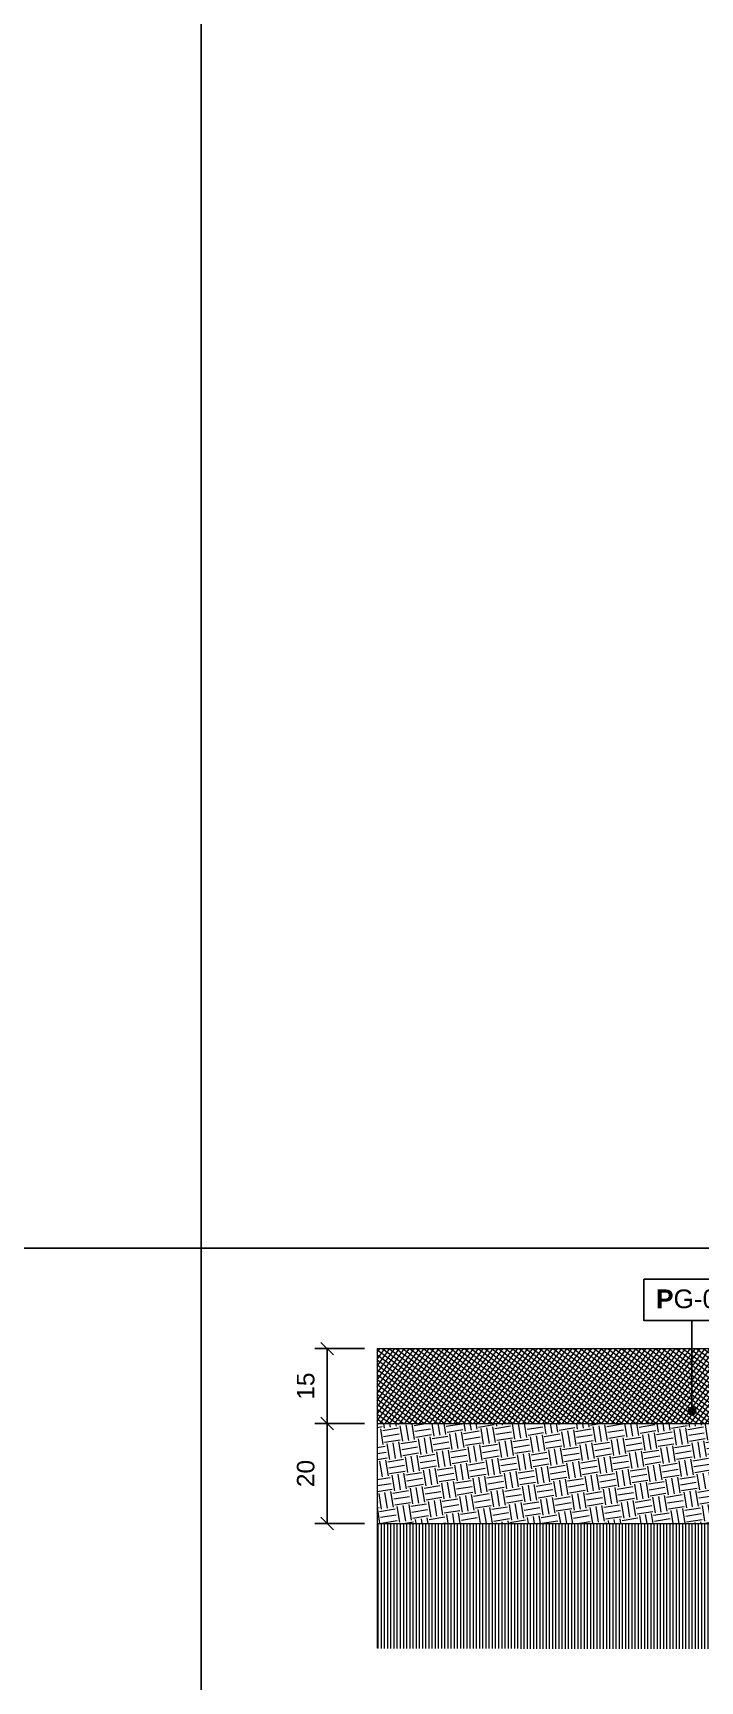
# Model space of a CAD drawing. Header units: metres. Extents: x -325 to 301, y -147 to 149.
# Drawn here: x 31.898 to 33.233, y 82.591 to 85.889 of the extents above; entities that cross this region are included whole.
import ezdxf

# ---------------------------------------------------------------- set-up
doc = ezdxf.new("R2010")
doc.units = ezdxf.units.M
doc.layers.get('Defpoints').update_dxf_attribs({"lineweight": 13})
doc.layers.add('-aux', color=50, linetype='Continuous', plot=False)
doc.layers.add('0-TX-1_25', color=7, linetype='Continuous', true_color=0x3f4f7f)
doc.layers.add('03-TR-Paviment_02_Sealed Gravel', color=7, linetype='Continuous', lineweight=5, true_color=0xd4be8c)
for name, color, linetype, lineweight in [('1-CM', 7, 'Continuous', 0), ('2-L-secció', 1, 'Continuous', 0), ('3-TR Seleccionat', 44, 'Continuous', 0), ('3-TR Tot-u', 37, 'Continuous', 0)]:
    doc.layers.add(name, color=color, linetype=linetype, lineweight=lineweight)
doc.layers.add('A-KEYPLAN_HATCH', color=7, linetype='Continuous')
doc.layers.add('A_TEXT_2', color=7, linetype='Continuous')
doc.styles.get("Standard").update_dxf_attribs({"font": 'arial.ttf'})
doc.dimstyles.new('ISO-25', dxfattribs={"dimtxt": 0.1, "dimasz": 0.1, "dimexe": 0.1, "dimexo": 0.1, "dimgap": 0.1, "dimtad": 1, "dimdec": 0, "dimlfac": 100, "dimzin": 9, "dimtxsty": 'Standard', "dimblk": 'OBLIQUE', "dimcen": 0.1, "dimadec": 0, "dimazin": 0, "dimtfac": 1, "dimtdec": 0, "dimtmove": 0, "dimatfit": 3, "dimldrblk": 'OBLIQUE', "dimfxl": 1, "dimarcsym": 0})

# ---------------------------------------------------------------- blocks, each defined once
blk = doc.blocks.new('_Oblique')
at = {"color": 0, "lineweight": -2}
blk.add_line((-0.5, -0.5), (0.5, 0.5), dxfattribs=at)
blk = doc.blocks.new('*D1050')
at = {"layer": '0-TX-1_25', "color": 0, "lineweight": -2, "transparency": 16777216}
for p, q in [((32.5618, 83.2559), (32.4619, 83.2559)), ((32.4869, 83.2559), (32.4869, 83.1059)), ((32.5618, 83.1059), (32.4619, 83.1059))]:
    blk.add_line(p, q, dxfattribs=at)
at = {"layer": 'Defpoints', "color": 0, "transparency": 16777216}
for p in [(32.5868, 83.2559), (32.4869, 83.1059), (32.5868, 83.1059)]:
    blk.add_point(p, dxfattribs=at)
at = {"layer": '0-TX-1_25', "color": 0, "lineweight": -2, "transparency": 16777216, "xscale": 0.025, "yscale": 0.025, "zscale": 0.025}
for p, rotation in [((32.4869, 83.2559), 90), ((32.4869, 83.1059), 270)]:
    blk.add_blockref('_Oblique', p, dxfattribs=dict(at, rotation=rotation))
at = {"layer": '0-TX-1_25', "color": 0, "transparency": 16777216, "insert": (32.444, 83.1809), "char_height": 0.035, "attachment_point": 5, "rotation": 90}
blk.add_mtext('15', dxfattribs=at)
blk = doc.blocks.new('*D1051')
at = {"layer": '0-TX-1_25', "color": 0, "lineweight": -2, "transparency": 16777216}
for p, q in [((32.5618, 83.1059), (32.4619, 83.1059)), ((32.4869, 83.1059), (32.4869, 82.9059)), ((32.5618, 82.9059), (32.4619, 82.9059))]:
    blk.add_line(p, q, dxfattribs=at)
at = {"layer": 'Defpoints', "color": 0, "transparency": 16777216}
for p in [(32.5868, 83.1059), (32.4869, 82.9059), (32.5868, 82.9059)]:
    blk.add_point(p, dxfattribs=at)
at = {"layer": '0-TX-1_25', "color": 0, "lineweight": -2, "transparency": 16777216, "xscale": 0.025, "yscale": 0.025, "zscale": 0.025}
for p, rotation in [((32.4869, 83.1059), 90), ((32.4869, 82.9059), 270)]:
    blk.add_blockref('_Oblique', p, dxfattribs=dict(at, rotation=rotation))
at = {"layer": '0-TX-1_25', "color": 0, "transparency": 16777216, "insert": (32.444, 83.0059), "char_height": 0.035, "attachment_point": 5, "rotation": 90}
blk.add_mtext('20', dxfattribs=at)
blk = doc.blocks.new('hatch keyplan 2')
at = {"layer": 'A-KEYPLAN_HATCH'}
blk.add_lwpolyline([(0, 0.00548), (0.01287, 0.00548), (0.01287, 0), (0, 0)], close=True, dxfattribs=at)
blk = doc.blocks.new('hatch keyplan')
at = {"layer": 'A-KEYPLAN_HATCH'}
blk.add_blockref('hatch keyplan 2', (1.43058, 0.85215), dxfattribs=at)
blk = doc.blocks.new('PG02')
at = {"layer": 'A-KEYPLAN_HATCH'}
blk.add_blockref('hatch keyplan', (-1.42958, -0.85215), dxfattribs=at)
at = {"layer": 'A_TEXT_2', "insert": (0.0002, 0.00412), "char_height": 0.0025, "attachment_point": 1}
blk.add_mtext_dynamic_manual_height_columns('\\pi0.00245,t0.01245;{\\fArial|b1|i0|c0|p34;P}G-02', width=0.0145619, gutter_width=0.015, heights=[0], dxfattribs=at)
blk = doc.blocks.new('POINT')
at = {"layer": '0-TX-1_25'}
h = blk.add_hatch(dxfattribs=at)
h.set_pattern_fill('ANGLE', color=256)
h.set_pattern_definition([(0, (-83.747, -12.726), (0, 6.985), [5.08, -1.905]), (90, (-83.747, -12.726), (-6.985, 4e-16), [5.08, -1.905])])
edge = h.paths.add_edge_path()
edge.add_arc((0, 0), 0.0075, 0, 360)
h = blk.add_hatch(color=256, dxfattribs=at)
h.dxf.hatch_style = 1
edge = h.paths.add_edge_path()
edge.add_arc((0, 0), 0.0075, 0, 360)
blk.add_circle((0, 0), 0.0075, dxfattribs=at)
blk = doc.blocks.new('*D1653')
at = {"layer": '0-TX-1_25', "color": 0, "lineweight": -2, "transparency": 16777216}
for p, q in [((24.1636, 85.8758), (24.0669, 85.8758)), ((24.0919, 85.4619), (24.0919, 85.8758)), ((24.1919, 85.4619), (24.0669, 85.4619))]:
    blk.add_line(p, q, dxfattribs=at)
at = {"layer": 'Defpoints', "color": 0, "transparency": 16777216}
for p in [(24.0919, 85.8758), (24.1886, 85.8758), (50.2464, 85.4619)]:
    blk.add_point(p, dxfattribs=at)
at = {"layer": '0-TX-1_25', "color": 0, "lineweight": -2, "transparency": 16777216, "xscale": 0.025, "yscale": 0.025, "zscale": 0.025}
for p, rotation in [((24.0919, 85.8758), 90), ((24.0919, 85.4619), 270)]:
    blk.add_blockref('_Oblique', p, dxfattribs=dict(at, rotation=rotation))
at = {"layer": '0-TX-1_25', "color": 0, "transparency": 16777216, "insert": (24.0493, 85.6688), "char_height": 0.035, "attachment_point": 5, "rotation": 90}
blk.add_mtext('41', dxfattribs=at)

msp = doc.modelspace()

# ---------------------------------------------------------------- hatches: boundary and pattern name
at = {"layer": '03-TR-Paviment_02_Sealed Gravel'}
h = msp.add_hatch(dxfattribs=at)
h.set_pattern_fill('_USER', color=256, scale=0.008, angle=234.1752, style=0, double=1, pattern_type=0)
h.set_pattern_definition([(234.175244, (0, 0), (0.006486488, -0.0046824645), []), (324.175244, (0, 0), (0.0046824645, 0.006486488), [])])
h.paths.add_polyline_path([(32.5868, 83.2559), (34.0868, 83.2559), (34.0868, 83.1059), (32.5868, 83.1059)])
at = {"layer": '3-TR Seleccionat'}
h = msp.add_hatch(dxfattribs=at)
h.set_pattern_fill('ANSI31', color=256, scale=0.002, angle=225, style=0)
h.set_pattern_definition([(270, (-171.12516, 34.0328103), (0.00635, -2e-18), [])])
h.paths.add_polyline_path([(32.5868, 82.6559), (34.1197, 82.6533), (34.1193, 82.9059), (34.0193, 82.9059), (32.5868, 82.9059)])
at = {"layer": '3-TR Tot-u'}
h = msp.add_hatch(dxfattribs=at)
h.set_pattern_fill('EARTH', color=256, scale=0.005, angle=-80.82476, style=0)
h.paths.add_polyline_path([(32.5868, 83.1059), (32.5868, 82.9059), (34.0193, 82.9059), (34.0868, 83.0559), (34.0868, 83.1059)])

# ---------------------------------------------------------------- linework, layer by layer
at = {"layer": '-aux'}
for points in [[(32.2345, 3.4567), (32.2345, 133.4567)], [(12.2345, 83.4567), (142.2345, 83.4567)]]:
    msp.add_lwpolyline(points, dxfattribs=at)
at = {"layer": '0-TX-1_25'}
msp.add_lwpolyline([(33.2171, 83.1307), (33.2171, 83.3125)], dxfattribs=at)
at = {"layer": '1-CM'}
for p, q in [((32.5868, 83.2559), (34.0868, 83.2559)), ((32.5868, 83.1059), (34.0868, 83.1059)), ((32.5868, 82.9059), (34.0193, 82.9059))]:
    msp.add_line(p, q, dxfattribs=at)
at = {"layer": '2-L-secció'}
msp.add_line((32.5868, 83.2559), (32.5868, 82.6561), dxfattribs=at)

# ---------------------------------------------------------------- block references
at = {"layer": '0-TX-1_25', "xscale": 15, "yscale": 15, "zscale": 15}
msp.add_blockref('PG02', (33.1055, 83.3125), dxfattribs=at)
at = {"layer": '0-TX-1_25'}
msp.add_blockref('POINT', (33.2171, 83.1307), dxfattribs=at)

# ---------------------------------------------------------------- dimensions: what is measured, and where the dimension line sits
dim = msp.add_linear_dim(base=(24.0919, 85.8758), p1=(50.2464, 85.4619), p2=(24.1886, 85.8758), angle=90, dimstyle='ISO-25', override={"dimtxt": 0.035, "dimasz": 0.025, "dimexe": 0.025, "dimexo": 0.025, "dimgap": 0.025, "dimblk1": 'Oblique', "dimblk2": 'Oblique', "dimsah": 1, "dimfxl": 0.1, "dimfxlon": 1, "dimarcsym": 1}, dxfattribs=at)
dim.commit()
dim.dimension.update_dxf_attribs({"geometry": '*D1653', "text_midpoint": (24.0919, 85.6688), "dimtype": 160})
for base, p1, p2, picture, middle in [((32.4869, 83.1059), (32.5868, 83.2559), (32.5868, 83.1059), '*D1050', (32.444, 83.1809)), ((32.4869, 82.9059), (32.5868, 83.1059), (32.5868, 82.9059), '*D1051', (32.444, 83.0059))]:
    dim = msp.add_linear_dim(base=base, p1=p1, p2=p2, angle=90, dimstyle='ISO-25', override={"dimtxt": 0.035, "dimasz": 0.025, "dimexe": 0.025, "dimexo": 0.025, "dimgap": 0.025, "dimblk1": 'Oblique', "dimblk2": 'Oblique', "dimsah": 1, "dimfxl": 0.1, "dimfxlon": 1, "dimarcsym": 1}, dxfattribs=at)
    dim.commit()
    dim.dimension.update_dxf_attribs({"geometry": picture, "text_midpoint": middle})

doc.saveas('drawing.dxf')
